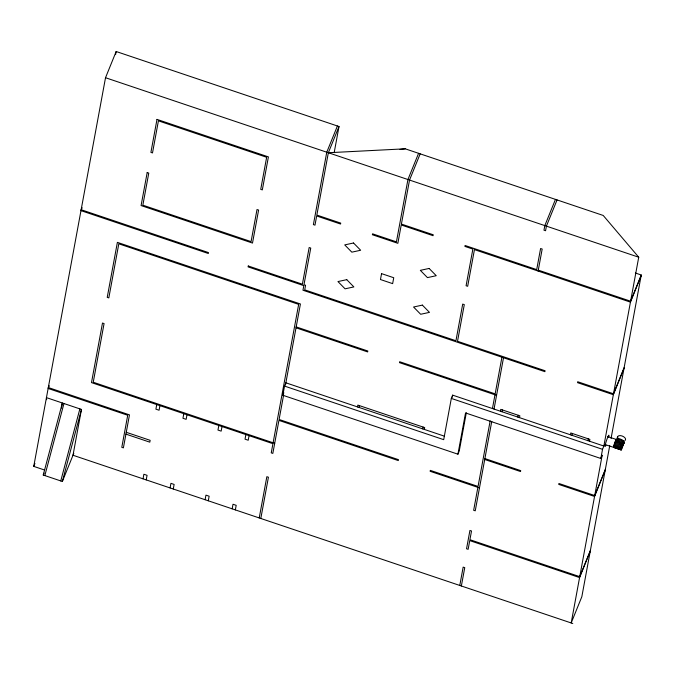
<?xml version="1.0" encoding="UTF-8"?>
<svg xmlns="http://www.w3.org/2000/svg" width="675" height="675" viewBox="0 0 675 675"><rect width="100%" height="100%" fill="white"/><g stroke="black" fill="none" stroke-linecap="round" stroke-linejoin="round"><path stroke-width="1.01" d="M605.002 444.563L621.388 449.862C621.844 446.217 619.701 441.956 616.857 439.67L607.736 436.598M618.908 448.774L613.929 447.095C613.119 446.799 615.305 440.345 616.359 439.712M44.693 470.062L33.75 466.383L105.519 77.726L116.168 51.511L339.002 126.52L334.176 152.66M115.594 54.608L116.168 51.511M61.425 408.088L62.362 402.992L43.251 475.04L62.353 481.469L73.794 453.305M46.642 399.684L46.448 397.634L81.464 409.421L73.001 455.254L572.78 623.489M143.032 478.828L143.876 474.247L147.066 475.318L146.213 479.9M156.743 404.578L155.9 409.16L159.081 410.231L159.924 405.65M170.092 487.932L170.935 483.351L174.116 484.422L173.273 489.004M183.803 413.691L182.959 418.272L186.14 419.344L186.983 414.762M205.107 499.719L205.951 495.138L209.14 496.209L208.288 500.791M218.818 425.478L217.974 430.059L221.155 431.131L221.999 426.549M232.166 508.832L233.01 504.25L236.191 505.322L235.347 509.903M245.877 434.582L245.033 439.163L248.214 440.235L249.058 435.653M259.225 517.936L266.844 476.693L268.431 477.225L260.812 518.476M273.105 442.775L298.662 304.366L118.808 243.818L108.818 297.903L107.224 297.363L117.383 242.367L300.426 303.978L285.491 384.851M466.307 412.762L459.262 450.917L457.928 454.191L282.842 395.255L284.538 386.092L285.871 382.809L444.049 436.058M283.61 395.035L279.096 419.479L398.469 459.658L398.301 460.578L278.927 420.398L272.835 453.398L271.24 452.858L272.936 443.694L91.488 382.615L102.49 323.03L104.077 323.57L93.243 382.236L274.7 443.315M339.002 126.52L328.354 152.736L316.845 215.063L340.723 223.104L340.554 224.024L316.676 215.983L314.98 225.146L313.394 224.615L326.767 152.196L337.407 125.989M357.497 406.924L357.834 405.093L424.685 427.596L424.339 429.427M359.083 407.455L359.421 405.624M422.752 428.887L423.09 427.056M457.928 454.191L465.548 412.94L600.834 458.485L602.53 449.322L603.863 446.04L452.655 395.145L451.322 398.419L443.703 439.67L284.538 386.092M452.267 397.204L452.655 395.145M459.776 585.444L463.16 567.118L464.754 567.65L461.362 585.984M477.883 487.367L473.656 510.283L475.242 510.823L491.771 421.343M490.185 420.778L478.052 486.447L430.304 470.374L430.135 471.293L479.478 487.907M492.446 408.535L494.986 394.791M501.922 357.202L495.155 393.871L399.651 361.724L399.482 362.644L496.572 395.322M494.032 409.075L503.516 357.742M500.403 411.218L500.74 409.379L519.843 415.808L519.505 417.648M501.998 411.75L502.335 409.919M538.118 271.055L542.185 249.05L540.591 248.518L536.701 269.603L465.075 245.489L464.906 246.409L472.863 249.083L466.087 285.753L467.682 286.284L474.449 249.623L630.433 302.13L641.081 275.915M517.911 417.108L518.248 415.277M570.434 434.793L570.772 432.953L589.874 439.383L589.537 441.222M572.029 435.324L572.366 433.493M587.942 440.682L588.279 438.851M603.863 446.04L638.727 257.217L603.214 215.46L405.211 148.812L328.354 152.736M609.736 445.66L581.833 596.742L571.193 622.949L602.167 455.212L600.834 458.485M611.061 438.455L641.25 274.995L635.361 273.012M44.845 475.571L63.956 403.523M60.758 480.929L79.869 408.881M62.353 481.469L81.464 409.421M82.156 207.723L80.975 210.642L208.313 253.505L208.482 252.585L81.143 209.722M49.098 385.611L48.305 387.551L129.482 414.872L123.39 447.871L121.795 447.339L127.718 415.26L48.136 388.471L48.929 386.513M33.75 466.383L34.931 463.472M43.251 475.04L44.044 473.099M282.842 395.255L283.846 392.799M418.584 153.309L407.936 179.525L396.427 241.852L372.549 233.82L372.381 234.74L397.853 243.312L401.237 224.977L433.072 235.693L433.24 234.773L401.406 224.058L409.531 180.056L420.171 153.849M555.466 199.387L544.818 225.602L543.974 230.183L545.569 230.723L546.413 226.142L557.061 199.927M641.25 274.995L630.602 301.21L538.287 270.135M624.156 367.58L613.508 393.795L577.699 381.738L577.53 382.657L613.339 394.706L623.987 368.491M616.629 439.374L617.625 436.919M617.043 439.231L616.494 439.763L617.76 438.969L620.696 439.248L623.388 440.859L624.223 442.235L621.388 449.862L613.567 447.23M605.365 469.327L594.717 495.543L558.908 483.486L558.74 484.405L594.548 496.454L605.197 470.239M617.76 438.969L617.372 439.931L616.208 439.535M618.654 438.885L617.988 440.522L615.997 439.847M619.65 438.978L618.663 441.408L615.718 440.412M620.696 439.248L619.363 442.522L615.389 441.18M621.709 439.67L620.038 443.796L615.026 442.108M622.628 440.218L620.637 445.137L614.663 443.129M623.388 440.859L621.118 446.453L614.326 444.167M623.928 441.551L621.447 447.668L614.022 445.163M624.223 442.235L621.025 449.955L613.727 447.407M590.38 550.446L579.741 576.661L469.91 539.696L471.521 530.989L469.927 530.449L466.543 548.783L468.138 549.315L469.741 540.608L579.572 577.581L590.212 551.365M624.257 442.876L623.506 443.838M399.997 149.453L405.211 148.812M105.519 77.726L638.727 257.217M296.19 326.894L367.816 351.008L367.647 351.928L296.021 327.814M613.786 446.048L621.608 448.681M613.634 446.749L621.591 449.432M451.322 398.419L602.53 449.322M484.895 458.57L520.703 470.627L520.535 471.547L484.726 459.489M126.267 432.295L150.145 440.328L149.799 442.159L125.93 434.126M619.903 449.103L620.519 449.693M605.947 445.078A5.906 0.548 -71.4 0 1 605.357 444.395A5.906 0.548 -71.4 0 1 608.057 436.506A5.906 0.548 -71.4 0 1 608.648 437.189M617.946 438.244A4.219 2.295 22.1 0 1 622.029 435.966A4.219 2.295 22.1 0 1 624.839 440.564M147.184 172.564L141.083 205.563L252.501 243.067L258.601 210.068L257.006 209.528L251.083 241.608L142.847 205.175L148.77 173.095L147.184 172.564M156.997 119.391L150.905 152.39L152.499 152.93L158.422 120.85L266.65 157.283L260.727 189.363L262.322 189.894L268.414 156.895L156.997 119.391M248.273 265.984L248.105 266.895L303.809 285.652L302.965 290.233L544.894 371.672L545.071 370.752L457.523 341.288L464.299 304.619L462.704 304.087L455.937 340.748L304.729 289.853L305.573 285.272L303.978 284.732L310.753 248.062L309.158 247.531L302.392 284.2L248.273 265.984M381.561 273.637L380.464 279.534L392.639 283.635L393.736 277.729L381.561 273.637M353.531 242.992L344.723 244.898L351.835 252.163L360.644 250.256L353.531 242.992M346.756 279.661L337.956 281.568L345.068 288.824L353.869 286.926L346.756 279.661M429.131 268.448L420.331 270.346L427.444 277.611L436.244 275.704L429.131 268.448M422.364 305.108L413.556 307.015L420.668 314.272L429.477 312.373L422.364 305.108"/></g></svg>
